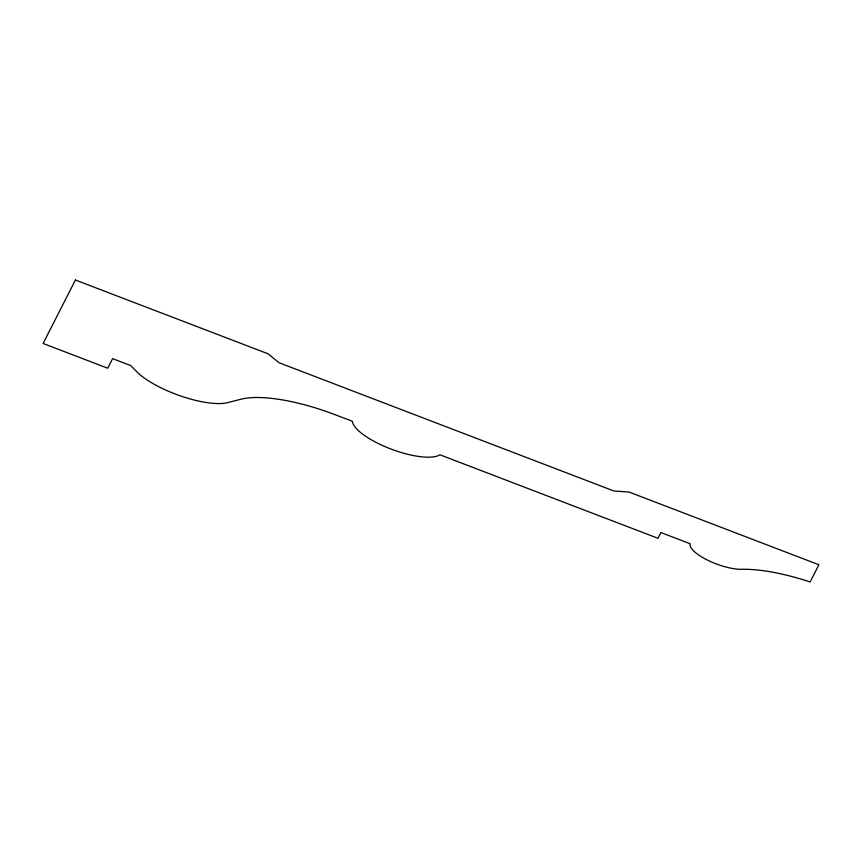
<?xml version="1.0" encoding="UTF-8"?>
<svg xmlns="http://www.w3.org/2000/svg" width="862" height="862" viewBox="0 0 862 862"><rect width="100%" height="100%" fill="white"/><g stroke="black" fill="none" stroke-linecap="round" stroke-linejoin="round"><path stroke-width="1.29" d="M75.425 280.021L43.1 343.475L107.728 368.225L112.61 358.635L130.69 365.553L138.394 373.332A55.34 17.283 20.3 0 0 227.762 402.619L240.606 399.322A98.71 30.827 20.3 0 1 332.42 413.695L352.342 421.249A47.755 14.913 20.3 0 0 390.583 448.886A47.755 14.913 20.3 0 0 439.9 454.78L657.975 538.297L660.895 532.554L690.203 543.771A32.109 10.032 20.3 0 0 707.993 560.354A32.109 10.032 20.3 0 0 742.656 569.286A101.21 31.614 20.3 0 1 810.129 581.979L818.9 564.761L629.077 492.062L613.841 490.963L279.148 362.783L267.953 353.754L75.425 280.021"/></g></svg>
